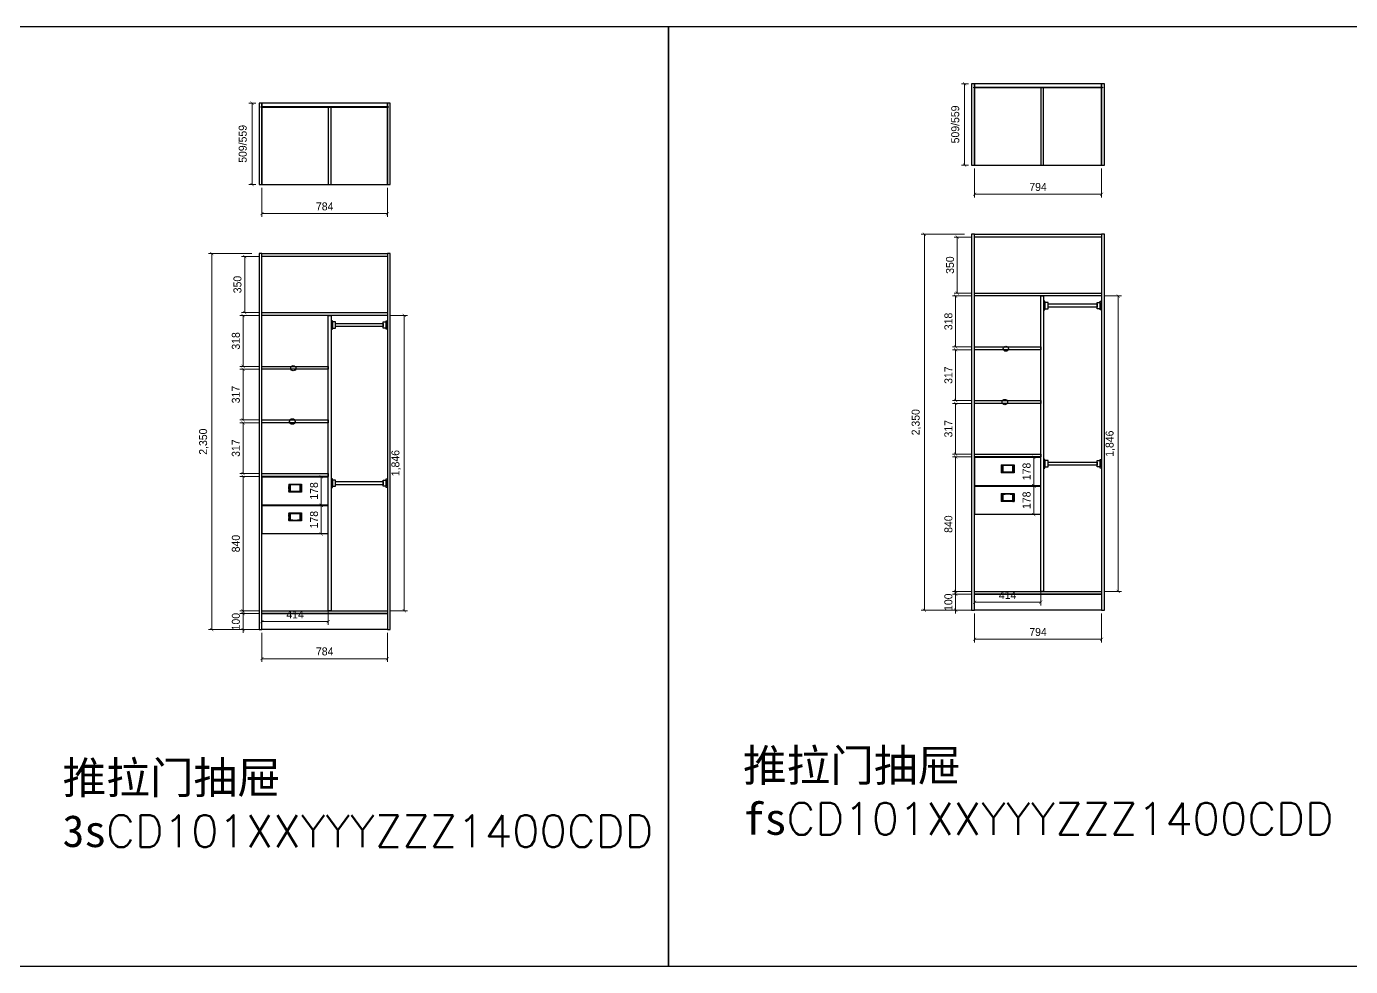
# Model space of a CAD drawing. Header units: millimetres. Extents: x 266 to 44582, y -75 to 31716.
# Drawn here: x 11039 to 19313, y 25835 to 31711 of the extents above; entities that cross this region are included whole.
import ezdxf

# ---------------------------------------------------------------- set-up
doc = ezdxf.new("R2010")
doc.units = ezdxf.units.MM
for name, color, linetype in [('3', 3, 'Continuous'), ('7', 7, 'Continuous'), ('DIM【标注】', 66, 'Continuous')]:
    doc.layers.add(name, color=color, linetype=linetype)
doc.styles.add('-黑体', font='txt.shx', dxfattribs={"bigfont": 'bigfont.shx'})
doc.styles.add('AUDIT_D_071121225343-4', font='')
doc.styles.get('AUDIT_D_071121225343-4').set_extended_font_data('HY울릉도L')
doc.dimstyles.new('家居常用', dxfattribs={"dimscale": 200, "dimtxt": 0.25, "dimasz": 0.1, "dimexe": 0.1, "dimexo": 0.1, "dimgap": 0.1, "dimtad": 1, "dimdec": 0, "dimlunit": 6, "dimtxsty": 'AUDIT_D_071121225343-4', "dimblk": 'ARCHTICK', "dimcen": 1, "dimclrd": 252, "dimclre": 252, "dimclrt": 3, "dimadec": 0, "dimazin": 0, "dimtfac": 1, "dimtdec": 0, "dimtix": 1, "dimtmove": 1, "dimatfit": 3, "dimldrblk": 'DOT', "dimfxl": 0.3, "dimfxlon": 1, "dimlwd": 9, "dimlwe": 9, "dimarcsym": 0})
pattern_1 = [(45, (1305.171, -13759.847), (-2.245064, 2.245064), []), (45, (1305.171, -13758.2594), (-2.245064, 2.245064), [])]

# ---------------------------------------------------------------- blocks, each defined once
blk = doc.blocks.new('_ArchTick')
at = {"color": 0, "linetype": 'ByBlock', "const_width": 0.15}
blk.add_lwpolyline([(-0.5, -0.5), (0.5, 0.5)], dxfattribs=at)
blk = doc.blocks.new('*D19')
at = {"layer": '3', "color": 252, "lineweight": 9}
for p, q in [((12490.5, 30272.8), (12382.5, 30272.8)), ((12402.5, 30272.8), (12402.5, 29922.8)), ((12490.5, 29922.8), (12382.5, 29922.8))]:
    blk.add_line(p, q, dxfattribs=at)
at = {"layer": 'Defpoints', "color": 0}
for p in [(12510.5, 30272.8), (12402.5, 29922.8), (12510.5, 29922.8)]:
    blk.add_point(p, dxfattribs=at)
at = {"layer": '3', "color": 252, "lineweight": 9, "xscale": 20, "yscale": 20, "zscale": 20}
for p, rotation in [((12402.5, 30272.8), 90), ((12402.5, 29922.8), 270)]:
    blk.add_blockref('_ArchTick', p, dxfattribs=dict(at, rotation=rotation))
at = {"layer": '3', "color": 3, "insert": (12357.5, 30097.8), "char_height": 50, "attachment_point": 5, "rotation": 90, "style": 'AUDIT_D_071121225343-4'}
blk.add_mtext('350', dxfattribs=at)
blk = doc.blocks.new('_DOT')
at = {"color": 0, "linetype": 'ByBlock'}
blk.add_line((-0.5, 0), (-1, 0), dxfattribs=at)
at = {"color": 0, "linetype": 'ByBlock', "const_width": 0.5}
blk.add_lwpolyline([(-0.25, 0, 1), (0.25, 0, 1)], format="xyb", close=True, dxfattribs=at)
blk = doc.blocks.new('*D20')
at = {"layer": '3', "color": 252, "lineweight": 9}
for p, q in [((12490.5, 29904.8), (12372.5, 29904.8)), ((12392.5, 29904.8), (12392.5, 29586.5)), ((12490.5, 29586.5), (12372.5, 29586.5))]:
    blk.add_line(p, q, dxfattribs=at)
at = {"layer": 'Defpoints', "color": 0}
for p in [(12510.5, 29904.8), (12392.5, 29586.5), (12510.5, 29586.5)]:
    blk.add_point(p, dxfattribs=at)
at = {"layer": '3', "color": 252, "lineweight": 9, "xscale": 20, "yscale": 20, "zscale": 20}
for p, rotation in [((12392.5, 29904.8), 90), ((12392.5, 29586.5), 270)]:
    blk.add_blockref('_ArchTick', p, dxfattribs=dict(at, rotation=rotation))
at = {"layer": '3', "color": 3, "insert": (12347.5, 29745.6), "char_height": 50, "attachment_point": 5, "rotation": 90, "style": 'AUDIT_D_071121225343-4'}
blk.add_mtext('318', dxfattribs=at)
blk = doc.blocks.new('*D21')
at = {"layer": '3', "color": 252, "lineweight": 9}
for p, q in [((12490.5, 29568.5), (12372.5, 29568.5)), ((12392.5, 29568.5), (12392.5, 29251.5)), ((12490.5, 29251.5), (12372.5, 29251.5))]:
    blk.add_line(p, q, dxfattribs=at)
at = {"layer": 'Defpoints', "color": 0}
for p in [(12510.5, 29568.5), (12392.5, 29251.5), (12510.5, 29251.5)]:
    blk.add_point(p, dxfattribs=at)
at = {"layer": '3', "color": 252, "lineweight": 9, "xscale": 20, "yscale": 20, "zscale": 20}
for p, rotation in [((12392.5, 29568.5), 90), ((12392.5, 29251.5), 270)]:
    blk.add_blockref('_ArchTick', p, dxfattribs=dict(at, rotation=rotation))
at = {"layer": '3', "color": 3, "insert": (12347.5, 29410), "char_height": 50, "attachment_point": 5, "rotation": 90, "style": 'AUDIT_D_071121225343-4'}
blk.add_mtext('317', dxfattribs=at)
blk = doc.blocks.new('*D22')
at = {"layer": '3', "color": 252, "lineweight": 9}
for p, q in [((12490.5, 29233.5), (12372.5, 29233.5)), ((12392.5, 29233.5), (12392.5, 28917)), ((12490.5, 28917), (12372.5, 28917))]:
    blk.add_line(p, q, dxfattribs=at)
at = {"layer": 'Defpoints', "color": 0}
for p in [(12510.5, 29233.5), (12392.5, 28917), (12510.5, 28917)]:
    blk.add_point(p, dxfattribs=at)
at = {"layer": '3', "color": 252, "lineweight": 9, "xscale": 20, "yscale": 20, "zscale": 20}
for p, rotation in [((12392.5, 29233.5), 90), ((12392.5, 28917), 270)]:
    blk.add_blockref('_ArchTick', p, dxfattribs=dict(at, rotation=rotation))
at = {"layer": '3', "color": 3, "insert": (12347.5, 29075.2), "char_height": 50, "attachment_point": 5, "rotation": 90, "style": 'AUDIT_D_071121225343-4'}
blk.add_mtext('317', dxfattribs=at)
blk = doc.blocks.new('衣柜内拉手')
h = blk.add_hatch()
h.set_pattern_fill('STEEL', color=256, style=0)
h.set_pattern_definition(pattern_1)
h.paths.add_polyline_path([(-30, 0), (-40, 0), (-40, -50), (-30, -50)])
h = blk.add_hatch()
h.set_pattern_fill('STEEL', color=256, style=0)
h.set_pattern_definition(pattern_1)
h.paths.add_polyline_path([(40, 0), (30, 0), (30, -50), (40, -50)])
for p, q in [((-40, 0), (40, 0)), ((-40, 0), (-40, -50)), ((-30, 0), (-30, -50)), ((30, 0), (30, -50)), ((40, 0), (40, -50)), ((40, -50), (-40, -50))]:
    blk.add_line(p, q)
for centre, start, end in [((0, -257.6), 83.17871, 96.82129), ((0, 208.1), 263.17871, 276.82129)]:
    blk.add_arc(centre, 252.6, start, end)
blk = doc.blocks.new('*D23')
at = {"layer": '3', "color": 252, "lineweight": 9}
for p, q in [((12490.5, 28899), (12372.5, 28899)), ((12392.5, 28899), (12392.5, 28058.8)), ((12490.5, 28058.8), (12372.5, 28058.8))]:
    blk.add_line(p, q, dxfattribs=at)
at = {"layer": 'Defpoints', "color": 0}
for p in [(12510.5, 28899), (12392.5, 28058.8), (12510.5, 28058.8)]:
    blk.add_point(p, dxfattribs=at)
at = {"layer": '3', "color": 252, "lineweight": 9, "xscale": 20, "yscale": 20, "zscale": 20}
for p, rotation in [((12392.5, 28899), 90), ((12392.5, 28058.8), 270)]:
    blk.add_blockref('_ArchTick', p, dxfattribs=dict(at, rotation=rotation))
at = {"layer": '3', "color": 3, "insert": (12347.5, 28478.9), "char_height": 50, "attachment_point": 5, "rotation": 90, "style": 'AUDIT_D_071121225343-4'}
blk.add_mtext('840', dxfattribs=at)
blk = doc.blocks.new('*D24')
at = {"layer": '3', "color": 252, "lineweight": 9}
for p, q in [((12447, 30290.8), (12177, 30290.8)), ((12197, 30290.8), (12197, 27940.8)), ((12447, 27940.8), (12177, 27940.8))]:
    blk.add_line(p, q, dxfattribs=at)
at = {"layer": 'Defpoints', "color": 0}
for p in [(12492.5, 30290.8), (12197, 27940.8), (12492.5, 27940.8)]:
    blk.add_point(p, dxfattribs=at)
at = {"layer": '3', "color": 252, "lineweight": 9, "xscale": 20, "yscale": 20, "zscale": 20}
for p, rotation in [((12197, 30290.8), 90), ((12197, 27940.8), 270)]:
    blk.add_blockref('_ArchTick', p, dxfattribs=dict(at, rotation=rotation))
at = {"layer": '3', "color": 3, "insert": (12147.2, 29115.8), "char_height": 50, "attachment_point": 5, "rotation": 90, "style": 'AUDIT_D_071121225343-4'}
blk.add_mtext('2,350', dxfattribs=at)
blk = doc.blocks.new('A$C6B5F1E48')
at = {"layer": '7'}
for points in [[(8, 0), (8, 54), (0, 54), (0, 0)], [(27.4, 7.6), (27.4, 46.4), (8, 46.4), (8, 7.6)]]:
    blk.add_lwpolyline(points, close=True, dxfattribs=at)
blk = doc.blocks.new('*D25')
at = {"layer": '3', "color": 252, "lineweight": 9}
for p, q in [((13314.5, 29904.8), (13419, 29904.8)), ((13399, 29904.8), (13399, 28058.8)), ((13314.5, 28058.8), (13419, 28058.8))]:
    blk.add_line(p, q, dxfattribs=at)
at = {"layer": 'Defpoints', "color": 0}
for p in [(13294.5, 29904.8), (13294.5, 28058.8), (13399, 28058.8)]:
    blk.add_point(p, dxfattribs=at)
at = {"layer": '3', "color": 252, "lineweight": 9, "xscale": 20, "yscale": 20, "zscale": 20}
for p, rotation in [((13399, 29904.8), 90), ((13399, 28058.8), 270)]:
    blk.add_blockref('_ArchTick', p, dxfattribs=dict(at, rotation=rotation))
at = {"layer": '3', "color": 3, "insert": (13349.2, 28981.8), "char_height": 50, "attachment_point": 5, "rotation": 90, "style": 'AUDIT_D_071121225343-4'}
blk.add_mtext('1,846', dxfattribs=at)
blk = doc.blocks.new('*D26')
at = {"layer": '3', "color": 252, "lineweight": 9}
for p, q in [((12392.5, 28040.8), (12392.5, 28060.8)), ((12490.5, 28040.8), (12372.5, 28040.8)), ((12392.5, 28040.8), (12392.5, 27940.8)), ((12490.5, 27940.8), (12372.5, 27940.8)), ((12392.5, 27940.8), (12392.5, 27920.8))]:
    blk.add_line(p, q, dxfattribs=at)
at = {"layer": 'Defpoints', "color": 0}
for p in [(12510.5, 28040.8), (12392.5, 27940.8), (12510.5, 27940.8)]:
    blk.add_point(p, dxfattribs=at)
at = {"layer": '3', "color": 252, "lineweight": 9, "xscale": 20, "yscale": 20, "zscale": 20}
for p, rotation in [((12392.5, 28040.8), 270), ((12392.5, 27940.8), 90)]:
    blk.add_blockref('_ArchTick', p, dxfattribs=dict(at, rotation=rotation))
at = {"layer": '3', "color": 3, "insert": (12347.5, 27990.8), "char_height": 50, "attachment_point": 5, "rotation": 90, "style": 'AUDIT_D_071121225343-4'}
blk.add_mtext('100', dxfattribs=at)
blk = doc.blocks.new('*D27')
at = {"layer": '3', "color": 252, "lineweight": 9}
for p, q in [((12472.5, 31231.5), (12428.5, 31231.5)), ((12448.5, 31231.5), (12448.5, 30722.5)), ((12472.5, 30722.5), (12428.5, 30722.5))]:
    blk.add_line(p, q, dxfattribs=at)
at = {"layer": 'Defpoints', "color": 0}
for p in [(12492.5, 31231.5), (12448.5, 30722.5), (12492.5, 30722.5)]:
    blk.add_point(p, dxfattribs=at)
at = {"layer": '3', "color": 252, "lineweight": 9, "xscale": 20, "yscale": 20, "zscale": 20}
for p, rotation in [((12448.5, 31231.5), 90), ((12448.5, 30722.5), 270)]:
    blk.add_blockref('_ArchTick', p, dxfattribs=dict(at, rotation=rotation))
at = {"layer": '3', "color": 3, "insert": (12390.4, 30977), "char_height": 50, "attachment_point": 5, "rotation": 90, "style": 'AUDIT_D_071121225343-4'}
blk.add_mtext('509/559', dxfattribs=at)
blk = doc.blocks.new('*D28')
at = {"layer": '3', "color": 252, "lineweight": 9}
for p, q in [((12821.5, 28897), (12901, 28897)), ((12881, 28719), (12881, 28897)), ((12821.5, 28719), (12901, 28719))]:
    blk.add_line(p, q, dxfattribs=at)
at = {"layer": 'Defpoints', "color": 0}
for p in [(12801.5, 28897), (12881, 28897), (12801.5, 28719)]:
    blk.add_point(p, dxfattribs=at)
at = {"layer": '3', "color": 252, "lineweight": 9, "xscale": 20, "yscale": 20, "zscale": 20}
for p, rotation in [((12881, 28897), 90), ((12881, 28719), 270)]:
    blk.add_blockref('_ArchTick', p, dxfattribs=dict(at, rotation=rotation))
at = {"layer": '3', "color": 3, "insert": (12836, 28808), "char_height": 50, "attachment_point": 5, "rotation": 90, "style": 'AUDIT_D_071121225343-4'}
blk.add_mtext('178', dxfattribs=at)
blk = doc.blocks.new('*D29')
at = {"layer": '3', "color": 252, "lineweight": 9}
for p, q in [((12821.5, 28717), (12901, 28717)), ((12881, 28539), (12881, 28717)), ((12821.5, 28539), (12901, 28539))]:
    blk.add_line(p, q, dxfattribs=at)
at = {"layer": 'Defpoints', "color": 0}
for p in [(12801.5, 28717), (12881, 28717), (12801.5, 28539)]:
    blk.add_point(p, dxfattribs=at)
at = {"layer": '3', "color": 252, "lineweight": 9, "xscale": 20, "yscale": 20, "zscale": 20}
for p, rotation in [((12881, 28717), 90), ((12881, 28539), 270)]:
    blk.add_blockref('_ArchTick', p, dxfattribs=dict(at, rotation=rotation))
at = {"layer": '3', "color": 3, "insert": (12836, 28628), "char_height": 50, "attachment_point": 5, "rotation": 90, "style": 'AUDIT_D_071121225343-4'}
blk.add_mtext('178', dxfattribs=at)
blk = doc.blocks.new('*D30')
at = {"layer": 'Defpoints', "color": 0}
for p in [(12510.5, 28083), (12924.5, 28083), (12924.5, 27991)]:
    blk.add_point(p, dxfattribs=at)
at = {"layer": 'DIM【标注】', "color": 252, "lineweight": 9}
for p, q in [((12510.5, 28063), (12510.5, 27971)), ((12924.5, 28063), (12924.5, 27971)), ((12510.5, 27991), (12924.5, 27991))]:
    blk.add_line(p, q, dxfattribs=at)
at = {"layer": 'DIM【标注】', "color": 252, "lineweight": 9, "xscale": 20, "yscale": 20, "zscale": 20, "rotation": 180}
blk.add_blockref('_ArchTick', (12510.5, 27991), dxfattribs=at)
at = {"layer": 'DIM【标注】', "color": 252, "lineweight": 9, "xscale": 20, "yscale": 20, "zscale": 20}
blk.add_blockref('_ArchTick', (12924.5, 27991), dxfattribs=at)
at = {"layer": 'DIM【标注】', "color": 3, "insert": (12717.5, 28036), "char_height": 50, "attachment_point": 5, "style": 'AUDIT_D_071121225343-4'}
blk.add_mtext('414', dxfattribs=at)
blk = doc.blocks.new('*D31')
at = {"layer": 'Defpoints', "color": 0}
for p in [(12510.5, 30722.5), (13294.5, 30722.5), (13294.5, 30541)]:
    blk.add_point(p, dxfattribs=at)
at = {"layer": 'DIM【标注】', "color": 252, "lineweight": 9}
for p, q in [((12510.5, 30702.5), (12510.5, 30521)), ((13294.5, 30702.5), (13294.5, 30521)), ((12510.5, 30541), (13294.5, 30541))]:
    blk.add_line(p, q, dxfattribs=at)
at = {"layer": 'DIM【标注】', "color": 252, "lineweight": 9, "xscale": 20, "yscale": 20, "zscale": 20, "rotation": 180}
blk.add_blockref('_ArchTick', (12510.5, 30541), dxfattribs=at)
at = {"layer": 'DIM【标注】', "color": 252, "lineweight": 9, "xscale": 20, "yscale": 20, "zscale": 20}
blk.add_blockref('_ArchTick', (13294.5, 30541), dxfattribs=at)
at = {"layer": 'DIM【标注】', "color": 3, "insert": (12902.5, 30586), "char_height": 50, "attachment_point": 5, "style": 'AUDIT_D_071121225343-4'}
blk.add_mtext('784', dxfattribs=at)
blk = doc.blocks.new('*D32')
at = {"layer": 'Defpoints', "color": 0}
for p in [(12510.5, 27940.8), (13294.5, 27940.8), (13294.5, 27759.5)]:
    blk.add_point(p, dxfattribs=at)
at = {"layer": 'DIM【标注】', "color": 252, "lineweight": 9}
for p, q in [((12510.5, 27920.8), (12510.5, 27739.5)), ((13294.5, 27920.8), (13294.5, 27739.5)), ((12510.5, 27759.5), (13294.5, 27759.5))]:
    blk.add_line(p, q, dxfattribs=at)
at = {"layer": 'DIM【标注】', "color": 252, "lineweight": 9, "xscale": 20, "yscale": 20, "zscale": 20, "rotation": 180}
blk.add_blockref('_ArchTick', (12510.5, 27759.5), dxfattribs=at)
at = {"layer": 'DIM【标注】', "color": 252, "lineweight": 9, "xscale": 20, "yscale": 20, "zscale": 20}
blk.add_blockref('_ArchTick', (13294.5, 27759.5), dxfattribs=at)
at = {"layer": 'DIM【标注】', "color": 3, "insert": (12902.5, 27804.5), "char_height": 50, "attachment_point": 5, "style": 'AUDIT_D_071121225343-4'}
blk.add_mtext('784', dxfattribs=at)
blk = doc.blocks.new('*D33')
at = {"layer": '3', "color": 252, "lineweight": 9}
for p, q in [((16943.6, 30394.3), (16835.6, 30394.3)), ((16855.6, 30394.3), (16855.6, 30044.3)), ((16943.6, 30044.3), (16835.6, 30044.3))]:
    blk.add_line(p, q, dxfattribs=at)
at = {"layer": 'Defpoints', "color": 0}
for p in [(16963.6, 30394.3), (16855.6, 30044.3), (16963.6, 30044.3)]:
    blk.add_point(p, dxfattribs=at)
at = {"layer": '3', "color": 252, "lineweight": 9, "xscale": 20, "yscale": 20, "zscale": 20}
for p, rotation in [((16855.6, 30394.3), 90), ((16855.6, 30044.3), 270)]:
    blk.add_blockref('_ArchTick', p, dxfattribs=dict(at, rotation=rotation))
at = {"layer": '3', "color": 3, "insert": (16810.6, 30219.3), "char_height": 50, "attachment_point": 5, "rotation": 90, "style": 'AUDIT_D_071121225343-4'}
blk.add_mtext('350', dxfattribs=at)
blk = doc.blocks.new('*D34')
at = {"layer": '3', "color": 252, "lineweight": 9}
for p, q in [((16943.6, 30026.3), (16825.6, 30026.3)), ((16845.6, 30026.3), (16845.6, 29708)), ((16943.6, 29708), (16825.6, 29708))]:
    blk.add_line(p, q, dxfattribs=at)
at = {"layer": 'Defpoints', "color": 0}
for p in [(16963.6, 30026.3), (16845.6, 29708), (16963.6, 29708)]:
    blk.add_point(p, dxfattribs=at)
at = {"layer": '3', "color": 252, "lineweight": 9, "xscale": 20, "yscale": 20, "zscale": 20}
for p, rotation in [((16845.6, 30026.3), 90), ((16845.6, 29708), 270)]:
    blk.add_blockref('_ArchTick', p, dxfattribs=dict(at, rotation=rotation))
at = {"layer": '3', "color": 3, "insert": (16800.6, 29867.1), "char_height": 50, "attachment_point": 5, "rotation": 90, "style": 'AUDIT_D_071121225343-4'}
blk.add_mtext('318', dxfattribs=at)
blk = doc.blocks.new('*D35')
at = {"layer": '3', "color": 252, "lineweight": 9}
for p, q in [((16943.6, 29690), (16825.6, 29690)), ((16845.6, 29690), (16845.6, 29373)), ((16943.6, 29373), (16825.6, 29373))]:
    blk.add_line(p, q, dxfattribs=at)
at = {"layer": 'Defpoints', "color": 0}
for p in [(16963.6, 29690), (16845.6, 29373), (16963.6, 29373)]:
    blk.add_point(p, dxfattribs=at)
at = {"layer": '3', "color": 252, "lineweight": 9, "xscale": 20, "yscale": 20, "zscale": 20}
for p, rotation in [((16845.6, 29690), 90), ((16845.6, 29373), 270)]:
    blk.add_blockref('_ArchTick', p, dxfattribs=dict(at, rotation=rotation))
at = {"layer": '3', "color": 3, "insert": (16800.6, 29531.5), "char_height": 50, "attachment_point": 5, "rotation": 90, "style": 'AUDIT_D_071121225343-4'}
blk.add_mtext('317', dxfattribs=at)
blk = doc.blocks.new('*D36')
at = {"layer": '3', "color": 252, "lineweight": 9}
for p, q in [((16943.6, 29355), (16825.6, 29355)), ((16845.6, 29355), (16845.6, 29038.5)), ((16943.6, 29038.5), (16825.6, 29038.5))]:
    blk.add_line(p, q, dxfattribs=at)
at = {"layer": 'Defpoints', "color": 0}
for p in [(16963.6, 29355), (16845.6, 29038.5), (16963.6, 29038.5)]:
    blk.add_point(p, dxfattribs=at)
at = {"layer": '3', "color": 252, "lineweight": 9, "xscale": 20, "yscale": 20, "zscale": 20}
for p, rotation in [((16845.6, 29355), 90), ((16845.6, 29038.5), 270)]:
    blk.add_blockref('_ArchTick', p, dxfattribs=dict(at, rotation=rotation))
at = {"layer": '3', "color": 3, "insert": (16800.6, 29196.7), "char_height": 50, "attachment_point": 5, "rotation": 90, "style": 'AUDIT_D_071121225343-4'}
blk.add_mtext('317', dxfattribs=at)
blk = doc.blocks.new('*D37')
at = {"layer": '3', "color": 252, "lineweight": 9}
for p, q in [((16943.6, 29020.5), (16825.6, 29020.5)), ((16845.6, 29020.5), (16845.6, 28180.3)), ((16943.6, 28180.3), (16825.6, 28180.3))]:
    blk.add_line(p, q, dxfattribs=at)
at = {"layer": 'Defpoints', "color": 0}
for p in [(16963.6, 29020.5), (16845.6, 28180.3), (16963.6, 28180.3)]:
    blk.add_point(p, dxfattribs=at)
at = {"layer": '3', "color": 252, "lineweight": 9, "xscale": 20, "yscale": 20, "zscale": 20}
for p, rotation in [((16845.6, 29020.5), 90), ((16845.6, 28180.3), 270)]:
    blk.add_blockref('_ArchTick', p, dxfattribs=dict(at, rotation=rotation))
at = {"layer": '3', "color": 3, "insert": (16800.6, 28600.4), "char_height": 50, "attachment_point": 5, "rotation": 90, "style": 'AUDIT_D_071121225343-4'}
blk.add_mtext('840', dxfattribs=at)
blk = doc.blocks.new('*D38')
at = {"layer": '3', "color": 252, "lineweight": 9}
for p, q in [((16900.1, 30412.3), (16630.1, 30412.3)), ((16650.1, 30412.3), (16650.1, 28062.3)), ((16900.1, 28062.3), (16630.1, 28062.3))]:
    blk.add_line(p, q, dxfattribs=at)
at = {"layer": 'Defpoints', "color": 0}
for p in [(16945.6, 30412.3), (16650.1, 28062.3), (16945.6, 28062.3)]:
    blk.add_point(p, dxfattribs=at)
at = {"layer": '3', "color": 252, "lineweight": 9, "xscale": 20, "yscale": 20, "zscale": 20}
for p, rotation in [((16650.1, 30412.3), 90), ((16650.1, 28062.3), 270)]:
    blk.add_blockref('_ArchTick', p, dxfattribs=dict(at, rotation=rotation))
at = {"layer": '3', "color": 3, "insert": (16600.3, 29237.3), "char_height": 50, "attachment_point": 5, "rotation": 90, "style": 'AUDIT_D_071121225343-4'}
blk.add_mtext('2,350', dxfattribs=at)
blk = doc.blocks.new('*D39')
at = {"layer": '3', "color": 252, "lineweight": 9}
for p, q in [((17777.6, 30026.3), (17882.1, 30026.3)), ((17862.1, 30026.3), (17862.1, 28180.3)), ((17777.6, 28180.3), (17882.1, 28180.3))]:
    blk.add_line(p, q, dxfattribs=at)
at = {"layer": 'Defpoints', "color": 0}
for p in [(17757.6, 30026.3), (17757.6, 28180.3), (17862.1, 28180.3)]:
    blk.add_point(p, dxfattribs=at)
at = {"layer": '3', "color": 252, "lineweight": 9, "xscale": 20, "yscale": 20, "zscale": 20}
for p, rotation in [((17862.1, 30026.3), 90), ((17862.1, 28180.3), 270)]:
    blk.add_blockref('_ArchTick', p, dxfattribs=dict(at, rotation=rotation))
at = {"layer": '3', "color": 3, "insert": (17812.3, 29103.3), "char_height": 50, "attachment_point": 5, "rotation": 90, "style": 'AUDIT_D_071121225343-4'}
blk.add_mtext('1,846', dxfattribs=at)
blk = doc.blocks.new('*D40')
at = {"layer": '3', "color": 252, "lineweight": 9}
for p, q in [((16943.6, 28162.3), (16825.6, 28162.3)), ((16845.6, 28162.3), (16845.6, 28182.3)), ((16845.6, 28162.3), (16845.6, 28062.3)), ((16943.6, 28062.3), (16825.6, 28062.3)), ((16845.6, 28062.3), (16845.6, 28042.3))]:
    blk.add_line(p, q, dxfattribs=at)
at = {"layer": 'Defpoints', "color": 0}
for p in [(16963.6, 28162.3), (16845.6, 28062.3), (16963.6, 28062.3)]:
    blk.add_point(p, dxfattribs=at)
at = {"layer": '3', "color": 252, "lineweight": 9, "xscale": 20, "yscale": 20, "zscale": 20}
for p, rotation in [((16845.6, 28162.3), 270), ((16845.6, 28062.3), 90)]:
    blk.add_blockref('_ArchTick', p, dxfattribs=dict(at, rotation=rotation))
at = {"layer": '3', "color": 3, "insert": (16800.6, 28112.3), "char_height": 50, "attachment_point": 5, "rotation": 90, "style": 'AUDIT_D_071121225343-4'}
blk.add_mtext('100', dxfattribs=at)
blk = doc.blocks.new('*D41')
at = {"layer": '3', "color": 252, "lineweight": 9}
for p, q in [((16925.6, 31353), (16881.6, 31353)), ((16901.6, 31353), (16901.6, 30844)), ((16925.6, 30844), (16881.6, 30844))]:
    blk.add_line(p, q, dxfattribs=at)
at = {"layer": 'Defpoints', "color": 0}
for p in [(16945.6, 31353), (16901.6, 30844), (16945.6, 30844)]:
    blk.add_point(p, dxfattribs=at)
at = {"layer": '3', "color": 252, "lineweight": 9, "xscale": 20, "yscale": 20, "zscale": 20}
for p, rotation in [((16901.6, 31353), 90), ((16901.6, 30844), 270)]:
    blk.add_blockref('_ArchTick', p, dxfattribs=dict(at, rotation=rotation))
at = {"layer": '3', "color": 3, "insert": (16843.5, 31098.5), "char_height": 50, "attachment_point": 5, "rotation": 90, "style": 'AUDIT_D_071121225343-4'}
blk.add_mtext('509/559', dxfattribs=at)
blk = doc.blocks.new('*D42')
at = {"layer": '3', "color": 252, "lineweight": 9}
for p, q in [((17274.6, 29018.5), (17354.1, 29018.5)), ((17334.1, 28840.5), (17334.1, 29018.5)), ((17274.6, 28840.5), (17354.1, 28840.5))]:
    blk.add_line(p, q, dxfattribs=at)
at = {"layer": 'Defpoints', "color": 0}
for p in [(17254.6, 29018.5), (17334.1, 29018.5), (17254.6, 28840.5)]:
    blk.add_point(p, dxfattribs=at)
at = {"layer": '3', "color": 252, "lineweight": 9, "xscale": 20, "yscale": 20, "zscale": 20}
for p, rotation in [((17334.1, 29018.5), 90), ((17334.1, 28840.5), 270)]:
    blk.add_blockref('_ArchTick', p, dxfattribs=dict(at, rotation=rotation))
at = {"layer": '3', "color": 3, "insert": (17289.1, 28929.5), "char_height": 50, "attachment_point": 5, "rotation": 90, "style": 'AUDIT_D_071121225343-4'}
blk.add_mtext('178', dxfattribs=at)
blk = doc.blocks.new('*D43')
at = {"layer": '3', "color": 252, "lineweight": 9}
for p, q in [((17274.6, 28838.5), (17354.1, 28838.5)), ((17334.1, 28660.5), (17334.1, 28838.5)), ((17274.6, 28660.5), (17354.1, 28660.5))]:
    blk.add_line(p, q, dxfattribs=at)
at = {"layer": 'Defpoints', "color": 0}
for p in [(17254.6, 28838.5), (17334.1, 28838.5), (17254.6, 28660.5)]:
    blk.add_point(p, dxfattribs=at)
at = {"layer": '3', "color": 252, "lineweight": 9, "xscale": 20, "yscale": 20, "zscale": 20}
for p, rotation in [((17334.1, 28838.5), 90), ((17334.1, 28660.5), 270)]:
    blk.add_blockref('_ArchTick', p, dxfattribs=dict(at, rotation=rotation))
at = {"layer": '3', "color": 3, "insert": (17289.1, 28749.5), "char_height": 50, "attachment_point": 5, "rotation": 90, "style": 'AUDIT_D_071121225343-4'}
blk.add_mtext('178', dxfattribs=at)
blk = doc.blocks.new('*D44')
at = {"layer": 'Defpoints', "color": 0}
for p in [(16963.6, 28204.5), (17377.6, 28204.5), (17377.6, 28112.5)]:
    blk.add_point(p, dxfattribs=at)
at = {"layer": 'DIM【标注】', "color": 252, "lineweight": 9}
for p, q in [((16963.6, 28184.5), (16963.6, 28092.5)), ((17377.6, 28184.5), (17377.6, 28092.5)), ((16963.6, 28112.5), (17377.6, 28112.5))]:
    blk.add_line(p, q, dxfattribs=at)
at = {"layer": 'DIM【标注】', "color": 252, "lineweight": 9, "xscale": 20, "yscale": 20, "zscale": 20, "rotation": 180}
blk.add_blockref('_ArchTick', (16963.6, 28112.5), dxfattribs=at)
at = {"layer": 'DIM【标注】', "color": 252, "lineweight": 9, "xscale": 20, "yscale": 20, "zscale": 20}
blk.add_blockref('_ArchTick', (17377.6, 28112.5), dxfattribs=at)
at = {"layer": 'DIM【标注】', "color": 3, "insert": (17170.6, 28157.5), "char_height": 50, "attachment_point": 5, "style": 'AUDIT_D_071121225343-4'}
blk.add_mtext('414', dxfattribs=at)
blk = doc.blocks.new('*D45')
at = {"layer": 'Defpoints', "color": 0}
for p in [(16963.6, 30844), (17757.6, 30844), (17757.6, 30662.5)]:
    blk.add_point(p, dxfattribs=at)
at = {"layer": 'DIM【标注】', "color": 252, "lineweight": 9}
for p, q in [((16963.6, 30824), (16963.6, 30642.5)), ((17757.6, 30824), (17757.6, 30642.5)), ((16963.6, 30662.5), (17757.6, 30662.5))]:
    blk.add_line(p, q, dxfattribs=at)
at = {"layer": 'DIM【标注】', "color": 252, "lineweight": 9, "xscale": 20, "yscale": 20, "zscale": 20, "rotation": 180}
blk.add_blockref('_ArchTick', (16963.6, 30662.5), dxfattribs=at)
at = {"layer": 'DIM【标注】', "color": 252, "lineweight": 9, "xscale": 20, "yscale": 20, "zscale": 20}
blk.add_blockref('_ArchTick', (17757.6, 30662.5), dxfattribs=at)
at = {"layer": 'DIM【标注】', "color": 3, "insert": (17360.6, 30707.5), "char_height": 50, "attachment_point": 5, "style": 'AUDIT_D_071121225343-4'}
blk.add_mtext('794', dxfattribs=at)
blk = doc.blocks.new('*D46')
at = {"layer": 'Defpoints', "color": 0}
for p in [(16963.6, 28062.3), (17757.6, 28062.3), (17757.6, 27881)]:
    blk.add_point(p, dxfattribs=at)
at = {"layer": 'DIM【标注】', "color": 252, "lineweight": 9}
for p, q in [((16963.6, 28042.3), (16963.6, 27861)), ((17757.6, 28042.3), (17757.6, 27861)), ((16963.6, 27881), (17757.6, 27881))]:
    blk.add_line(p, q, dxfattribs=at)
at = {"layer": 'DIM【标注】', "color": 252, "lineweight": 9, "xscale": 20, "yscale": 20, "zscale": 20, "rotation": 180}
blk.add_blockref('_ArchTick', (16963.6, 27881), dxfattribs=at)
at = {"layer": 'DIM【标注】', "color": 252, "lineweight": 9, "xscale": 20, "yscale": 20, "zscale": 20}
blk.add_blockref('_ArchTick', (17757.6, 27881), dxfattribs=at)
at = {"layer": 'DIM【标注】', "color": 3, "insert": (17360.6, 27926), "char_height": 50, "attachment_point": 5, "style": 'AUDIT_D_071121225343-4'}
blk.add_mtext('794', dxfattribs=at)

msp = doc.modelspace()

# ---------------------------------------------------------------- linework, layer by layer
for points in [[(10530, 31710.7), (15051.1, 31710.7), (15051.1, 25835.4), (10530, 25835.4)], [(15051.1, 31710.7), (19572.1, 31710.7), (19572.1, 25835.4), (15051.1, 25835.4)]]:
    msp.add_lwpolyline(points, close=True)
at = {"layer": '3', "color": 0}
for points in [[(16945.6, 30844), (16963.6, 30844), (16963.6, 31353), (16945.6, 31353)], [(16963.6, 30844), (17757.6, 30844), (17757.6, 31353), (16963.6, 31353)], [(17377.6, 30844), (17395.6, 30844), (17395.6, 31326.6), (17377.6, 31326.6)], [(17757.6, 30844), (17775.6, 30844), (17775.6, 31353), (17757.6, 31353)], [(12492.5, 30722.5), (12510.5, 30722.5), (12510.5, 31231.5), (12492.5, 31231.5)], [(12510.5, 30722.5), (13294.5, 30722.5), (13294.5, 31231.5), (12510.5, 31231.5)], [(12924.5, 30722.5), (12942.5, 30722.5), (12942.5, 31205.2), (12924.5, 31205.2)], [(13294.5, 30722.5), (13312.5, 30722.5), (13312.5, 31231.5), (13294.5, 31231.5)], [(16945.6, 28062.3), (16963.6, 28062.3), (16963.6, 30412.3), (16945.6, 30412.3)], [(16963.6, 30412.3), (17757.6, 30412.3), (17757.6, 30394.3), (16963.6, 30394.3)], [(17757.6, 28062.3), (17775.6, 28062.3), (17775.6, 30412.3), (17757.6, 30412.3)], [(12492.5, 27940.8), (12510.5, 27940.8), (12510.5, 30290.8), (12492.5, 30290.8)], [(12510.5, 30290.8), (13294.5, 30290.8), (13294.5, 30272.8), (12510.5, 30272.8)], [(13294.5, 27940.8), (13312.5, 27940.8), (13312.5, 30290.8), (13294.5, 30290.8)], [(16963.6, 30044.3), (17757.6, 30044.3), (17757.6, 30026.3), (16963.6, 30026.3)], [(17377.6, 30026.3), (17395.6, 30026.3), (17395.6, 28180.3), (17377.6, 28180.3)], [(12510.5, 29922.8), (13294.5, 29922.8), (13294.5, 29904.8), (12510.5, 29904.8)], [(12924.5, 29904.8), (12942.5, 29904.8), (12942.5, 28058.8), (12924.5, 28058.8)], [(16963.6, 29708), (17377.6, 29708), (17377.6, 29690), (16963.6, 29690)], [(12510.5, 29586.5), (12924.5, 29586.5), (12924.5, 29568.5), (12510.5, 29568.5)], [(16963.6, 29373), (17377.6, 29373), (17377.6, 29355), (16963.6, 29355)], [(12510.5, 29251.5), (12924.5, 29251.5), (12924.5, 29233.5), (12510.5, 29233.5)], [(16963.6, 29038.5), (17377.6, 29038.5), (17377.6, 29020.5), (16963.6, 29020.5)], [(12510.5, 28917), (12924.5, 28917), (12924.5, 28899), (12510.5, 28899)], [(16963.6, 28180.3), (17757.6, 28180.3), (17757.6, 28162.3), (16963.6, 28162.3)], [(12510.5, 28058.8), (13294.5, 28058.8), (13294.5, 28040.8), (12510.5, 28040.8)]]:
    msp.add_lwpolyline(points, close=True, dxfattribs=at)
at = {"layer": '3', "color": 2}
for points in [[(16958.6, 31331.6), (17762.6, 31331.6), (17762.6, 31326.6), (16958.6, 31326.6)], [(12505.5, 31210.2), (13299.5, 31210.2), (13299.5, 31205.2), (12505.5, 31205.2)]]:
    msp.add_lwpolyline(points, close=True, dxfattribs=at)
at = {"layer": '3', "color": 8}
for points in [[(17423, 29976.5), (17730.2, 29976.5), (17730.2, 29956.4), (17423, 29956.4)], [(12969.9, 29855), (13267.1, 29855), (13267.1, 29834.9), (12969.9, 29834.9)], [(17423, 28988.2), (17730.2, 28988.2), (17730.2, 28968.1), (17423, 28968.1)], [(12969.9, 28866.7), (13267.1, 28866.7), (13267.1, 28846.6), (12969.9, 28846.6)]]:
    msp.add_lwpolyline(points, close=True, dxfattribs=at)
at = {"layer": '3'}
for points in [[(16965.6, 29018.5), (17375.6, 29018.5), (17375.6, 28840.5), (16965.6, 28840.5)], [(12512.5, 28897), (12922.5, 28897), (12922.5, 28719), (12512.5, 28719)], [(16965.6, 28838.5), (17375.6, 28838.5), (17375.6, 28660.5), (16965.6, 28660.5)], [(12512.5, 28717), (12922.5, 28717), (12922.5, 28539), (12512.5, 28539)]]:
    msp.add_lwpolyline(points, close=True, dxfattribs=at)
at = {"layer": '3', "color": 7, "true_color": 0xffffff}
for points in [[(16963.6, 28162.3), (17757.6, 28162.3), (17757.6, 28062.3), (16963.6, 28062.3)], [(12510.5, 28040.8), (13294.5, 28040.8), (13294.5, 27940.8), (12510.5, 27940.8)]]:
    msp.add_lwpolyline(points, close=True, dxfattribs=at)
at = {"layer": '3'}
for centre, radius in [((17159.6, 29696.5), 16), ((12706.5, 29575), 16), ((17153.1, 29363.3), 17), ((12700, 29241.8), 17)]:
    msp.add_circle(centre, radius, dxfattribs=at)

# ---------------------------------------------------------------- block references
for p in [(17170.6, 28971.9), (12717.5, 28850.4), (17170.6, 28791.9), (12717.5, 28670.4)]:
    msp.add_blockref('衣柜内拉手', p)
at = {"layer": '3', "color": 8}
for p in [(17395.6, 29939.4), (12942.5, 29818), (17395.6, 28951.1), (12942.5, 28829.6)]:
    msp.add_blockref('A$C6B5F1E48', p, dxfattribs=at)
at = {"layer": '3', "color": 8, "xscale": -1}
for p in [(17757.6, 29939.4), (13294.5, 29818), (17757.6, 28951.1), (13294.5, 28829.6)]:
    msp.add_blockref('A$C6B5F1E48', p, dxfattribs=at)

# ---------------------------------------------------------------- texts
at = {"char_height": 200, "width": 1714.257, "attachment_point": 1, "style": '-黑体'}
for s, insert in [('{\\fSimHei|b0|i0|c134|p49;推拉门抽屉3s}CD101{\\C2;XX\\C4;YYY\\C6;ZZZ\\C1;14\\C0;00\\C11;C\\C2;DD}', (11264.4, 27115.7)), ('{\\fSimHei|b0|i0|c134|p49;推拉门抽屉fs}CD101{\\C2;XX\\C4;YYY\\C6;ZZZ\\C1;14\\C0;00\\C11;C\\C2;DD}', (15516.7, 27192.4))]:
    msp.add_mtext(s, dxfattribs=dict(at, insert=insert))

# ---------------------------------------------------------------- dimensions: what is measured, and where the dimension line sits
at = {"layer": '3', "color": 0}
for base, p1, p2, picture, middle in [((16901.6, 30844), (16945.6, 31353), (16945.6, 30844), '*D41', (16843.5, 31098.5)), ((12448.5, 30722.5), (12492.5, 31231.5), (12492.5, 30722.5), '*D27', (12390.4, 30977))]:
    dim = msp.add_linear_dim(base=base, p1=p1, p2=p2, angle=90, text='509/559', dimstyle='家居常用', override={"dimfxl": 1.25, "dimarcsym": 1}, dxfattribs=at)
    dim.commit()
    dim.dimension.update_dxf_attribs({"geometry": picture, "text_midpoint": middle})
for base, p1, p2, picture, middle in [((16650.1, 28062.3), (16945.6, 30412.3), (16945.6, 28062.3), '*D38', (16600.3, 29237.3)), ((16855.6, 30044.3), (16963.6, 30394.3), (16963.6, 30044.3), '*D33', (16810.6, 30219.3)), ((12197, 27940.8), (12492.5, 30290.8), (12492.5, 27940.8), '*D24', (12147.2, 29115.8)), ((12402.5, 29922.8), (12510.5, 30272.8), (12510.5, 29922.8), '*D19', (12357.5, 30097.8)), ((16845.6, 29708), (16963.6, 30026.3), (16963.6, 29708), '*D34', (16800.6, 29867.1)), ((17862.1, 28180.3), (17757.6, 30026.3), (17757.6, 28180.3), '*D39', (17812.3, 29103.3)), ((12392.5, 29586.5), (12510.5, 29904.8), (12510.5, 29586.5), '*D20', (12347.5, 29745.6)), ((13399, 28058.8), (13294.5, 29904.8), (13294.5, 28058.8), '*D25', (13349.2, 28981.8)), ((16845.6, 29373), (16963.6, 29690), (16963.6, 29373), '*D35', (16800.6, 29531.5)), ((12392.5, 29251.5), (12510.5, 29568.5), (12510.5, 29251.5), '*D21', (12347.5, 29410)), ((16845.5528092, 29038.4637675), (16963.5903271, 29354.9637675), (16963.5903271, 29038.4637675), '*D36', (16800.5528092, 29196.7137675)), ((12392.4625051, 28916.9684725), (12510.500023, 29233.4684725), (12510.500023, 28916.9684725), '*D22', (12347.4625051, 29075.2184725)), ((16845.6, 28180.3), (16963.6, 29020.5), (16963.6, 28180.3), '*D37', (16800.6, 28600.4)), ((12392.5, 28058.8), (12510.5, 28899), (12510.5, 28058.8), '*D23', (12347.5, 28478.9)), ((16845.6, 28062.3), (16963.6, 28162.3), (16963.6, 28062.3), '*D40', (16800.6, 28112.3)), ((12392.5, 27940.8), (12510.5, 28040.8), (12510.5, 27940.8), '*D26', (12347.5, 27990.8))]:
    dim = msp.add_linear_dim(base=base, p1=p1, p2=p2, angle=90, dimstyle='家居常用', override={"dimfxl": 1.25, "dimarcsym": 1}, dxfattribs=at)
    dim.commit()
    dim.dimension.update_dxf_attribs({"geometry": picture, "text_midpoint": middle})
at = {"layer": '3', "color": 7, "true_color": 0xffffff}
for p1, p2, picture, middle in [((17254.6, 28840.5), (17254.6, 29018.5), '*D42', (17289.1, 28929.5)), ((12801.5, 28719), (12801.5, 28897), '*D28', (12836, 28808)), ((17254.6, 28660.5), (17254.6, 28838.5), '*D43', (17289.1, 28749.5)), ((12801.5, 28539), (12801.5, 28717), '*D29', (12836, 28628))]:
    dim = msp.add_aligned_dim(p1=p1, p2=p2, distance=-79.5, dimstyle='家居常用', override={"dimfxl": 1.25, "dimarcsym": 1}, dxfattribs=at)
    dim.commit()
    dim.dimension.update_dxf_attribs({"geometry": picture, "text_midpoint": middle})
at = {"layer": 'DIM【标注】', "color": 7, "true_color": 0xffffff}
for base, p1, p2, picture, middle in [((17757.6, 30662.5), (16963.6, 30844), (17757.6, 30844), '*D45', (17360.6, 30707.5)), ((13294.5, 30541), (12510.5, 30722.5), (13294.5, 30722.5), '*D31', (12902.5, 30586)), ((17377.6, 28112.5), (16963.6, 28204.5), (17377.6, 28204.5), '*D44', (17170.6, 28157.5)), ((12924.5, 27991), (12510.5, 28083), (12924.5, 28083), '*D30', (12717.5, 28036)), ((17757.6, 27881), (16963.6, 28062.3), (17757.6, 28062.3), '*D46', (17360.6, 27926)), ((13294.5, 27759.5), (12510.5, 27940.8), (13294.5, 27940.8), '*D32', (12902.5, 27804.5))]:
    dim = msp.add_linear_dim(base=base, p1=p1, p2=p2, dimstyle='家居常用', override={"dimfxl": 1.25, "dimarcsym": 1}, dxfattribs=at)
    dim.commit()
    dim.dimension.update_dxf_attribs({"geometry": picture, "text_midpoint": middle})

doc.saveas('drawing.dxf')
